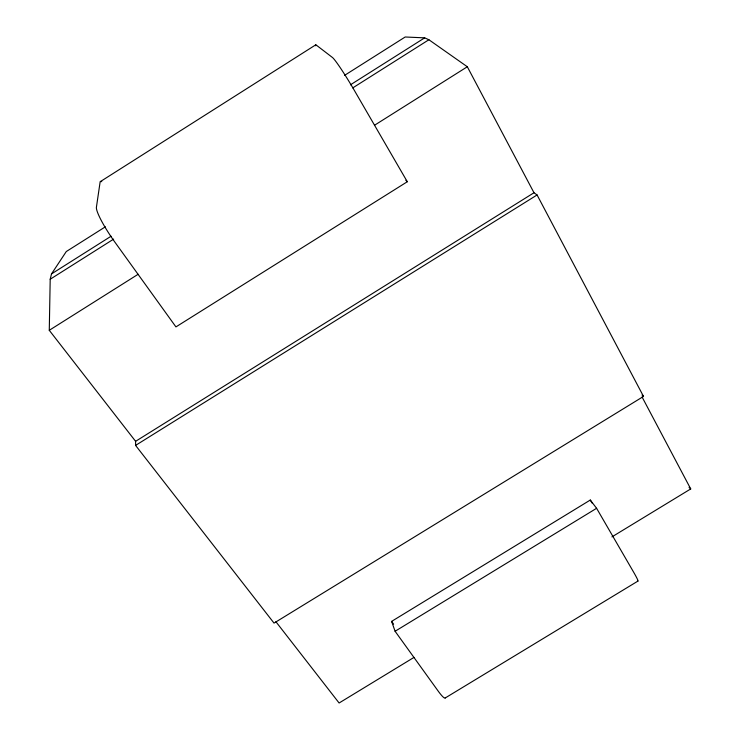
<?xml version="1.0" encoding="UTF-8"?>
<svg xmlns="http://www.w3.org/2000/svg" width="740" height="740" viewBox="0 0 740 740"><rect width="100%" height="100%" fill="white"/><g stroke="black" fill="none" stroke-linecap="round" stroke-linejoin="round"><path stroke-width="1.11" d="M344.627 75.332L405.178 37L424.677 37.851L428.895 39.747L467.319 66.757L533.993 192.751L537.074 194.962L643.513 396.418L274.022 623.099L135.577 445.406L135.605 441.318L49.275 330.299L50.2 279.23L51.495 273.92L66.285 251.544L105.358 226.819M100.353 181.615L315.767 44.826M51.495 273.92L111.083 236.227M350.436 84.823L424.677 37.851M50.2 279.23L113.645 239.113M352.767 87.894L428.895 39.747M49.275 330.299L138.158 274.262M374.523 125.254L467.319 66.757M315.767 45.797A30.368 1.915 59 0 1 316.174 45.02L332.454 57.498A33.013 2.294 59 0 1 354.321 90.354L407.296 181.744L175.935 326.904L114.691 241.869A32.708 5.143 56.1 0 1 96.422 207.163L100.085 182.225A30.109 4.311 56.2 0 1 101.759 181.679M135.605 441.318L533.993 192.751M135.577 445.406L537.074 194.962M445.452 697.441A26.723 3.367 60 0 1 437.858 690.642L395.095 631.266L391.608 621.387L590.298 500.037L596.597 508.297L633.477 571.909A26.918 1.499 57.4 0 1 637.566 580.918M395.095 631.266L596.597 508.297M413.956 657.425L339.105 703L275.891 621.711M611.924 536.898L690.725 488.927L642.098 397.047M445.249 697.959L637.917 581.104M642.08 395.031L643.513 396.418M689.07 487.336L690.725 488.927M405.871 180.301L407.296 181.744M391.608 621.387L393.615 624.19M590.298 500.037L592.009 502.987"/></g></svg>
